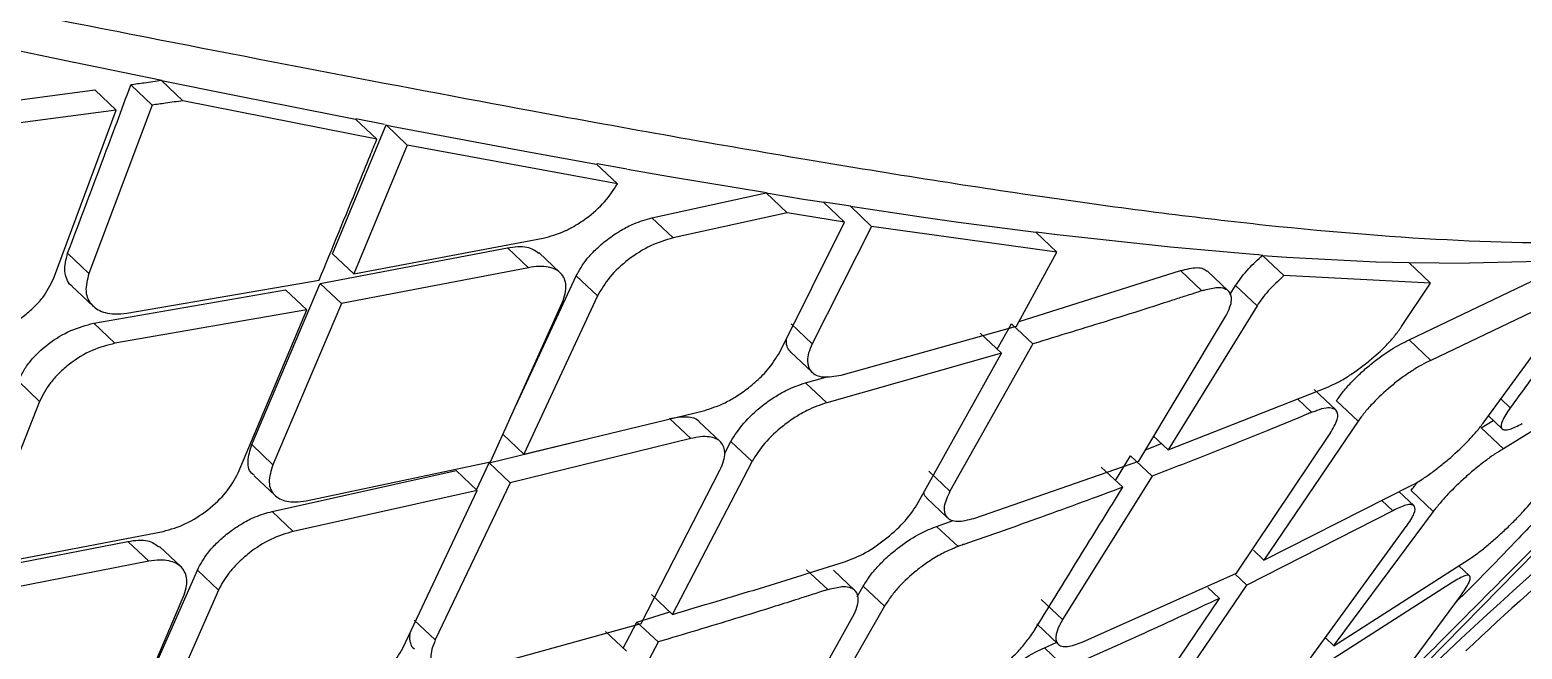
# Model space of a CAD drawing. Extents: x 400 to 501, y 484 to 634.
# Drawn here: x 415.357 to 416.481, y 587.624 to 588.09 of the extents above; entities that cross this region are included whole.
import ezdxf

# ---------------------------------------------------------------- set-up
doc = ezdxf.new("R2010")
doc.units = 0
doc.header["$MEASUREMENT"] = 0
doc.layers.add('DIM', color=3, linetype='Continuous')
doc.layers.add('GEOMETRY', color=3, linetype='Continuous', lineweight=25)

# ---------------------------------------------------------------- blocks, each defined once
blk = doc.blocks.new('2026 GRANDEE')
at = {"layer": 'GEOMETRY', "ltscale": 16}
for p, q in [((-35.1309, -8.7544), (-35.0342, -8.7745)), ((-35.0341, -8.7745), (-34.9681, -8.788)), ((-34.9753, -8.8067), (-34.9914, -8.7916)), ((-34.9683, -8.7883), (-34.9147, -8.7991)), ((-34.9522, -8.8035), (-34.9683, -8.7883)), ((-35.1685, -8.8152), (-35.0185, -8.7953)), ((-35.0024, -8.8105), (-35.0185, -8.7953)), ((-34.8062, -8.8324), (-34.9522, -8.8035)), ((-34.9147, -8.7991), (-34.8817, -8.8056)), ((-35.0024, -8.8105), (-35.1524, -8.8304)), ((-35.0496, -8.9375), (-35.0024, -8.8105)), ((-34.9753, -8.8067), (-35.0229, -8.9334)), ((-34.8817, -8.8056), (-34.8778, -8.8064)), ((-34.8778, -8.8064), (-34.8222, -8.8173)), ((-34.8395, -8.9187), (-34.7993, -8.8217)), ((-34.8062, -8.8324), (-34.8222, -8.8173)), ((-34.822, -8.8169), (-34.8004, -8.8211)), ((-34.7994, -8.8217), (-34.7951, -8.8225)), ((-34.7833, -8.8368), (-34.7993, -8.8217)), ((-34.7951, -8.8225), (-34.692, -8.8418)), ((-34.7833, -8.8368), (-34.8235, -8.9338)), ((-34.6252, -8.8661), (-34.7833, -8.8368)), ((-34.692, -8.8418), (-34.6408, -8.8511)), ((-34.6411, -8.851), (-34.6252, -8.8661)), ((-34.6404, -8.8508), (-34.618, -8.8548)), ((-34.6176, -8.8549), (-34.5859, -8.8604)), ((-34.586, -8.8604), (-34.513, -8.8726)), ((-34.5992, -8.8916), (-34.5131, -8.8728)), ((-34.4974, -8.8879), (-34.5133, -8.8729)), ((-34.5132, -8.8729), (-34.4835, -8.8777)), ((-34.4835, -8.8777), (-34.4782, -8.8785)), ((-34.478, -8.8786), (-34.4701, -8.8798)), ((-34.4542, -8.8948), (-34.4701, -8.8798)), ((-34.4698, -8.8795), (-34.4496, -8.8826)), ((-34.4498, -8.8829), (-34.3948, -8.8911)), ((-34.4339, -8.898), (-34.4497, -8.8829)), ((-34.5833, -8.9067), (-34.5992, -8.8917)), ((-34.4974, -8.8879), (-34.5833, -8.9067)), ((-34.503, -8.9926), (-34.4542, -8.8948)), ((-34.4542, -8.8948), (-34.4974, -8.8879)), ((-34.3948, -8.8911), (-34.3684, -8.8948)), ((-34.3684, -8.8948), (-34.3103, -8.9025)), ((-34.4339, -8.898), (-34.4785, -8.9864)), ((-34.2944, -8.9175), (-34.4339, -8.898)), ((-34.2944, -8.9175), (-34.3103, -8.9024)), ((-34.3101, -8.9021), (-34.2963, -8.9038)), ((-34.2964, -8.9039), (-34.2089, -8.9135)), ((-34.8488, -8.9411), (-34.708, -8.9141)), ((-34.8235, -8.9338), (-34.681, -8.9069)), ((-34.6921, -8.9291), (-34.708, -8.9141)), ((-34.2089, -8.9135), (-34.1464, -8.919)), ((-35.0229, -8.9334), (-35.0389, -8.9183)), ((-34.8235, -8.9338), (-34.8395, -8.9187)), ((-34.6682, -8.933), (-34.6842, -8.9178)), ((-34.3248, -8.973), (-34.2944, -8.9175)), ((-34.1464, -8.919), (-34.1425, -8.9193)), ((-34.1426, -8.9193), (-34.1394, -8.9196)), ((-34.1397, -8.92), (-34.1213, -8.9212)), ((-34.1236, -8.9351), (-34.1397, -8.92)), ((-34.1213, -8.9212), (-34.0543, -8.9246)), ((-34.0542, -8.9246), (-34.0295, -8.9253)), ((-34.0132, -8.9407), (-34.0295, -8.9253)), ((-34.0293, -8.9251), (-33.9842, -8.9256)), ((-33.984, -8.9255), (-33.9306, -8.9243)), ((-34.9944, -8.9633), (-34.8496, -8.9385)), ((-34.6921, -8.9291), (-34.8329, -8.9561)), ((-34.7017, -9.0332), (-34.6561, -8.9352)), ((-34.6401, -8.9502), (-34.6561, -8.9352)), ((-34.3229, -8.9696), (-34.2014, -8.9313)), ((-34.1854, -8.9465), (-34.2014, -8.9313)), ((-34.1653, -8.9468), (-34.1814, -8.9316)), ((-34.0132, -8.9407), (-34.1236, -8.9351)), ((-34.0294, -8.9834), (-33.916, -8.9291)), ((-35.0357, -8.943), (-35.0197, -8.958)), ((-35.0193, -8.9709), (-34.8749, -8.9458)), ((-34.9004, -9.0623), (-34.8488, -8.9411)), ((-34.8589, -8.9609), (-34.8749, -8.9458)), ((-34.8329, -8.9561), (-34.8488, -8.9411)), ((-34.6401, -8.9502), (-34.6956, -9.0694)), ((-34.1642, -8.9496), (-34.1599, -8.9426)), ((-34.1438, -8.9578), (-34.1599, -8.9426)), ((-34.035, -8.9734), (-34.0132, -8.9407)), ((-33.8995, -8.9447), (-34.0131, -8.9989)), ((-33.9737, -9.0462), (-33.8995, -8.9447)), ((-34.8589, -8.9609), (-35.0033, -8.986)), ((-34.9106, -9.0836), (-34.8589, -8.9609)), ((-34.8329, -8.9561), (-34.8845, -9.0774)), ((-34.7206, -9.0752), (-34.6667, -8.9555)), ((-34.1438, -8.9578), (-34.2106, -9.0663)), ((-35.0033, -8.986), (-35.0193, -8.9709)), ((-34.4785, -8.9864), (-34.4944, -8.9714)), ((-34.4568, -9.0099), (-34.3248, -8.973)), ((-34.3393, -8.9905), (-34.3285, -8.9713)), ((-34.3285, -8.9714), (-34.3125, -8.9864)), ((-34.2328, -9.0747), (-34.1675, -8.9658)), ((-34.3361, -8.9935), (-34.3521, -8.9784)), ((-34.0131, -8.9989), (-34.0294, -8.9834)), ((-34.4946, -8.9928), (-34.4787, -9.0078)), ((-34.3361, -8.9935), (-34.4676, -9.0308)), ((-34.3987, -9.1059), (-34.3361, -8.9935)), ((-34.3125, -8.9864), (-34.3749, -9.0974)), ((-33.8598, -9.0045), (-33.9584, -9.0654)), ((-35.06, -9.0297), (-35.076, -9.0146)), ((-34.4836, -9.0157), (-34.4666, -9.0109)), ((-34.4676, -9.0308), (-34.4835, -9.0157)), ((-34.2106, -9.0663), (-34.09, -9.0187)), ((-34.1027, -9.0379), (-34.1133, -9.0279)), ((-34.0846, -9.0362), (-34.1009, -9.0209)), ((-34.0677, -9.0446), (-34.084, -9.0292)), ((-34.0627, -9.2737), (-33.8168, -9.0232)), ((-33.9533, -9.0345), (-33.9603, -9.0278)), ((-35.06, -9.0297), (-35.1093, -9.1548)), ((-34.6956, -9.0694), (-34.5594, -9.0365)), ((-33.9697, -9.0406), (-33.9593, -9.0504)), ((-34.5859, -9.0427), (-34.57, -9.0577)), ((-34.5478, -9.06), (-34.5638, -9.0449)), ((-34.0677, -9.0446), (-34.1387, -9.1491)), ((-33.9751, -9.0496), (-33.966, -9.0441)), ((-33.9584, -9.0654), (-33.9751, -9.0496)), ((-34.8845, -9.0774), (-34.9004, -9.0623)), ((-34.7217, -9.0759), (-34.6496, -9.0583)), ((-34.6956, -9.0694), (-34.7115, -9.0544)), ((-34.57, -9.0577), (-34.7058, -9.091)), ((-34.5444, -9.0688), (-34.5398, -9.0599)), ((-34.5238, -9.0749), (-34.5397, -9.0599)), ((-34.2278, -9.0663), (-34.2157, -9.0615)), ((-34.2106, -9.0663), (-34.2216, -9.0559)), ((-34.1593, -9.1589), (-34.0888, -9.054)), ((-34.2504, -9.0892), (-34.2389, -9.0708)), ((-34.2228, -9.086), (-34.2389, -9.0708)), ((-34.8985, -9.0857), (-34.8827, -9.1006)), ((-34.885, -9.1126), (-34.7466, -9.0817)), ((-34.8593, -9.1045), (-34.7206, -9.0752)), ((-34.7307, -9.0968), (-34.7466, -9.0817)), ((-34.7313, -9.0962), (-34.7217, -9.0759)), ((-34.7058, -9.091), (-34.7217, -9.0759)), ((-34.6074, -9.1969), (-34.548, -9.0814)), ((-34.5837, -9.19), (-34.5238, -9.0749)), ((-34.3749, -9.0974), (-34.3909, -9.0823)), ((-34.3569, -9.1178), (-34.2328, -9.0747)), ((-34.2449, -9.0944), (-34.261, -9.0792)), ((-34.7307, -9.0968), (-34.8691, -9.1276)), ((-34.7867, -9.2155), (-34.7307, -9.0968)), ((-34.7058, -9.091), (-34.7622, -9.2093)), ((-34.2228, -9.086), (-34.2901, -9.194)), ((-34.1387, -9.1491), (-34.0272, -9.0929)), ((-34.0279, -9.0969), (-34.0113, -9.1127)), ((-34.3926, -9.1024), (-34.3767, -9.1173)), ((-34.0416, -9.112), (-34.0498, -9.1043)), ((-34.0258, -9.1082), (-34.0369, -9.0977)), ((-34.8691, -9.1276), (-34.885, -9.1126)), ((-34.3849, -9.1238), (-34.3725, -9.1193)), ((-34.0416, -9.112), (-34.1515, -9.1681)), ((-34.0113, -9.1127), (-34.0844, -9.2113)), ((-35.1093, -9.1548), (-34.967, -9.1276)), ((-34.3849, -9.1238), (-34.3688, -9.1389)), ((-34.105, -9.2251), (-34.0315, -9.124)), ((-35.1342, -9.1624), (-34.9937, -9.1351)), ((-34.9778, -9.1501), (-34.9937, -9.1351)), ((-34.9538, -9.1541), (-34.9698, -9.139)), ((-34.1387, -9.1491), (-34.1465, -9.1417)), ((-34.9778, -9.1501), (-35.1183, -9.1774)), ((-34.0861, -9.2136), (-33.9841, -9.1484)), ((-34.9947, -9.2778), (-34.9412, -9.1567)), ((-34.9254, -9.1717), (-34.9412, -9.1567)), ((-34.4669, -9.1714), (-34.4829, -9.1564)), ((-34.4464, -9.1721), (-34.4626, -9.1568)), ((-34.2753, -9.2109), (-34.1593, -9.1589)), ((-34.1606, -9.1595), (-34.1515, -9.1681)), ((-33.9838, -9.1611), (-33.9919, -9.1535)), ((-34.9254, -9.1717), (-34.9788, -9.2928)), ((-34.5996, -9.175), (-34.5837, -9.19)), ((-34.4447, -9.1767), (-34.4402, -9.1688)), ((-34.4241, -9.1839), (-34.4401, -9.1688)), ((-34.1516, -9.1681), (-34.2221, -9.2715)), ((-34.1721, -9.178), (-34.1809, -9.1697)), ((-33.9978, -9.1666), (-34.0997, -9.2319)), ((-35.0038, -9.2986), (-34.9519, -9.177)), ((-34.4241, -9.1839), (-34.4881, -9.2951)), ((-34.2901, -9.194), (-34.3062, -9.1788)), ((-34.2429, -9.2828), (-34.1721, -9.178)), ((-34.0654, -9.2773), (-33.9907, -9.1762)), ((-34.7622, -9.2093), (-34.7781, -9.1943)), ((-34.7397, -9.2334), (-34.6074, -9.1969)), ((-34.6208, -9.2154), (-34.6105, -9.1958)), ((-34.6105, -9.1958), (-34.5856, -9.1881)), ((-34.6105, -9.1958), (-34.5946, -9.2108)), ((-34.5105, -9.3033), (-34.448, -9.1917)), ((-34.3096, -9.1972), (-34.2935, -9.2124)), ((-34.6183, -9.2178), (-34.6342, -9.2028)), ((-34.0861, -9.2136), (-34.0923, -9.2077)), ((-34.5946, -9.2109), (-34.6545, -9.3242)), ((-34.3038, -9.2151), (-34.2949, -9.2111)), ((-34.3038, -9.2151), (-34.2877, -9.2304))]:
    blk.add_line(p, q, dxfattribs=at)
at = {"layer": 'GEOMETRY', "ltscale": 16, "flags": 128}
blk.add_lwpolyline([(-34.0844, -9.2113), (-34.0854, -9.2125), (-34.0861, -9.2136)], dxfattribs=at)
at = {"layer": 'GEOMETRY', "ltscale": 16}
for centre, radius, start, end in [((-31.5618, -11.812), 3.5604, 128.5236, 135.3502), ((-31.9485, -11.3892), 2.9784, 128.3246, 133.1843), ((-36.4068, -6.9785), 3.4361, 314.3093, 320.0775), ((-36.4272, -6.9582), 3.4717, 314.311, 320.0286)]:
    blk.add_arc(centre, radius, start, end, dxfattribs=at)
for points, knots in [([(-36.1913, -8.5234), (-36.0539, -8.5482), (-35.7782, -8.5981), (-35.3878, -8.6751), (-35.0208, -8.7478), (-34.7203, -8.806), (-34.4814, -8.8485), (-34.2967, -8.8777), (-34.1318, -8.8988), (-33.989, -8.9101), (-33.8675, -8.9114), (-33.8089, -8.9022), (-33.7796, -8.8976)], [0, 0, 0, 0, 0.1280884, 0.2568048, 0.3836102, 0.5088305, 0.5930086, 0.6749207, 0.7545369, 0.8369035, 0.9186293, 1, 1, 1, 1]), ([(-35.0389, -8.9183), (-35.03, -8.8947), (-35.014, -8.8526), (-34.9983, -8.8102), (-34.9914, -8.7916)], [0, 0, 0, 0, 0.56, 1, 1, 1, 1]), ([(-34.9683, -8.7883), (-34.9726, -8.7889), (-34.9803, -8.79), (-34.988, -8.7911), (-34.9914, -8.7916)], [0, 0, 0, 0, 0.56, 1, 1, 1, 1]), ([(-34.9522, -8.8035), (-34.9566, -8.8041), (-34.9643, -8.8052), (-34.972, -8.8063), (-34.9753, -8.8068)], [0, 0, 0, 0, 0.560002, 1, 1, 1, 1]), ([(-34.8496, -8.9385), (-34.8398, -8.9146), (-34.827, -8.8834), (-34.8126, -8.8481), (-34.8079, -8.8366), (-34.8062, -8.8324)], [0, 0, 0, 0, 0.675666, 0.881749, 1, 1, 1, 1]), ([(-34.681, -8.9069), (-34.6756, -8.9055), (-34.6696, -8.9038), (-34.6623, -8.9003), (-34.6568, -8.8975), (-34.6468, -8.891), (-34.6339, -8.8797), (-34.6281, -8.8706), (-34.6252, -8.8661)], [0, 0, 0, 0, 0.2496725, 0.2795329, 0.3313547, 0.5005014, 0.750437, 1, 1, 1, 1]), ([(-34.6561, -8.9352), (-34.6538, -8.9311), (-34.6501, -8.9245), (-34.6415, -8.9152), (-34.6327, -8.9076), (-34.6228, -8.901), (-34.6113, -8.895), (-34.6037, -8.8929), (-34.5992, -8.8916)], [0, 0, 0, 0, 0.216163, 0.350227, 0.501065, 0.661208, 0.79787, 1, 1, 1, 1]), ([(-34.708, -8.9141), (-34.7027, -8.9134), (-34.6927, -8.9122), (-34.6871, -8.9162), (-34.6844, -8.9181)], [0, 0, 0, 0, 0.5264598, 1, 1, 1, 1]), ([(-34.5833, -8.9067), (-34.5889, -8.9084), (-34.6001, -8.9117), (-34.6172, -8.9226), (-34.6319, -8.9361), (-34.6374, -8.9455), (-34.6401, -8.9502)], [0, 0, 0, 0, 0.249876, 0.499985, 0.750166, 1, 1, 1, 1]), ([(-35.0356, -8.9428), (-35.0358, -8.9427), (-35.0379, -8.9416), (-35.0396, -8.9376), (-35.0421, -8.9302), (-35.0402, -8.923), (-35.0389, -8.9183)], [0, 0, 0, 0, 0.031308, 0.279638, 0.524048, 1, 1, 1, 1]), ([(-34.6667, -8.9555), (-34.6658, -8.9532), (-34.6641, -8.9486), (-34.6635, -8.9406), (-34.6667, -8.9327), (-34.675, -8.9286), (-34.6839, -8.9279), (-34.6893, -8.9287), (-34.6921, -8.9291)], [0, 0, 0, 0, 0.129849, 0.256577, 0.500027, 0.739816, 0.867442, 1, 1, 1, 1]), ([(-34.1599, -8.9426), (-34.157, -8.9383), (-34.1517, -8.9308), (-34.1432, -8.9231), (-34.1395, -8.9197)], [0, 0, 0, 0, 0.562085, 1, 1, 1, 1]), ([(-35.1064, -8.9811), (-35.1006, -8.9797), (-35.0891, -8.9769), (-35.0743, -8.9678), (-35.0641, -8.9589), (-35.0555, -8.9495), (-35.0519, -8.9422), (-35.0496, -8.9375)], [0, 0, 0, 0, 0.249828, 0.499439, 0.635784, 0.764764, 1, 1, 1, 1]), ([(-35.0229, -8.9334), (-35.0241, -8.9381), (-35.026, -8.9452), (-35.0238, -8.9529), (-35.0197, -8.959), (-35.0126, -8.9629), (-35.0033, -8.9643), (-34.9975, -8.9636), (-34.9944, -8.9633)], [0, 0, 0, 0, 0.246464, 0.372336, 0.499771, 0.72771, 0.858405, 1, 1, 1, 1]), ([(-34.2014, -8.9313), (-34.197, -8.9302), (-34.1902, -8.9285), (-34.1842, -8.9296), (-34.1823, -8.931), (-34.1814, -8.9317)], [0, 0, 0, 0, 0.503458, 0.767039, 1, 1, 1, 1]), ([(-34.1236, -8.9351), (-34.1278, -8.9389), (-34.1361, -8.9466), (-34.1413, -8.9541), (-34.1438, -8.9578)], [0, 0, 0, 0, 0.498908, 1, 1, 1, 1]), ([(-33.882, -8.9382), (-33.8939, -8.9542), (-33.9132, -8.9804), (-33.937, -9.0124), (-33.9489, -9.0285), (-33.9533, -9.0345)], [0, 0, 0, 0, 0.500002, 0.813762, 1, 1, 1, 1]), ([(-34.1854, -8.9465), (-34.1861, -8.9467), (-34.1874, -8.9471), (-34.1897, -8.9479), (-34.193, -8.949), (-34.1991, -8.9509), (-34.2098, -8.9544), (-34.2287, -8.9605), (-34.2637, -8.9716), (-34.2931, -8.9805), (-34.3125, -8.9864)], [0, 0, 0, 0, 0.017059, 0.030417, 0.054407, 0.097308, 0.174042, 0.310543, 0.546083, 1, 1, 1, 1]), ([(-34.1675, -8.9658), (-34.1662, -8.9634), (-34.1639, -8.9588), (-34.1625, -8.9522), (-34.1639, -8.9474), (-34.1681, -8.9447), (-34.1742, -8.9437), (-34.1801, -8.9454), (-34.1849, -8.9464), (-34.1854, -8.9465)], [0, 0, 0, 0, 0.153994, 0.284159, 0.503223, 0.629073, 0.773858, 0.974199, 1, 1, 1, 1]), ([(-35.076, -9.0146), (-35.0748, -9.0121), (-35.0726, -9.007), (-35.0656, -8.9972), (-35.0538, -8.986), (-35.0365, -8.9755), (-35.025, -8.9724), (-35.0193, -8.9709)], [0, 0, 0, 0, 0.130677, 0.25729, 0.497722, 0.748945, 1, 1, 1, 1]), ([(-34.09, -9.0187), (-34.0877, -9.0176), (-34.0829, -9.0155), (-34.0751, -9.0109), (-34.0671, -9.0054), (-34.0571, -8.9976), (-34.0478, -8.989), (-34.0398, -8.9802), (-34.0367, -8.9757), (-34.035, -8.9734)], [0, 0, 0, 0, 0.124951, 0.249802, 0.374855, 0.500386, 0.726802, 0.85762, 1, 1, 1, 1]), ([(-34.4946, -8.9928), (-34.4955, -8.9917), (-34.4974, -8.9894), (-34.4983, -8.9856), (-34.4978, -8.9828), (-34.4977, -8.982)], [0, 0, 0, 0, 0.401081, 0.829637, 1, 1, 1, 1]), ([(-34.084, -9.0292), (-34.0823, -9.0269), (-34.0791, -9.0223), (-34.0725, -9.015), (-34.0653, -9.0078), (-34.0553, -8.9993), (-34.0425, -8.99), (-34.0337, -8.9856), (-34.0294, -8.9834)], [0, 0, 0, 0, 0.142932, 0.280393, 0.412562, 0.539643, 0.778339, 1, 1, 1, 1]), ([(-35.0033, -8.986), (-35.009, -8.9875), (-35.0205, -8.9904), (-35.0353, -8.9995), (-35.0454, -9.0084), (-35.054, -9.0178), (-35.0577, -9.025), (-35.06, -9.0297)], [0, 0, 0, 0, 0.249302, 0.500016, 0.63494, 0.763752, 1, 1, 1, 1]), ([(-34.5594, -9.0365), (-34.5544, -9.0349), (-34.5465, -9.0323), (-34.5352, -9.0258), (-34.5288, -9.0213), (-34.5243, -9.0177), (-34.5193, -9.0135), (-34.5105, -9.0049), (-34.5058, -8.9972), (-34.503, -8.9926)], [0, 0, 0, 0, 0.230961, 0.360895, 0.50002, 0.528958, 0.580399, 0.750364, 1, 1, 1, 1]), ([(-34.4785, -8.9864), (-34.4795, -8.9887), (-34.4816, -8.9933), (-34.4826, -9.0009), (-34.4801, -9.0081), (-34.4713, -9.0125), (-34.4616, -9.0107), (-34.4568, -9.0099)], [0, 0, 0, 0, 0.13636, 0.265413, 0.500801, 0.750555, 1, 1, 1, 1]), ([(-34.0131, -8.9989), (-34.0154, -9), (-34.02, -9.0022), (-34.0276, -9.0069), (-34.0356, -9.0125), (-34.0456, -9.0204), (-34.055, -9.0292), (-34.0629, -9.038), (-34.066, -9.0423), (-34.0677, -9.0446)], [0, 0, 0, 0, 0.123472, 0.247794, 0.373354, 0.50053, 0.731312, 0.860973, 1, 1, 1, 1]), ([(-34.5398, -9.0599), (-34.5369, -9.0553), (-34.5311, -9.0463), (-34.5186, -9.0345), (-34.5074, -9.0266), (-34.4962, -9.0201), (-34.4885, -9.0174), (-34.4836, -9.0157)], [0, 0, 0, 0, 0.250595, 0.500819, 0.640345, 0.770174, 1, 1, 1, 1]), ([(-34.4676, -9.0308), (-34.4726, -9.0325), (-34.4803, -9.0351), (-34.4916, -9.0417), (-34.5027, -9.0496), (-34.5153, -9.0613), (-34.521, -9.0704), (-34.5238, -9.0749)], [0, 0, 0, 0, 0.230734, 0.360874, 0.500617, 0.750231, 1, 1, 1, 1]), ([(-34.1027, -9.0379), (-34.1028, -9.0379), (-34.1029, -9.0379), (-34.1032, -9.0381), (-34.1034, -9.0382), (-34.1035, -9.0383), (-34.1039, -9.0384), (-34.1048, -9.0388), (-34.1069, -9.0397), (-34.1112, -9.0415), (-34.1198, -9.045), (-34.137, -9.0521), (-34.172, -9.0663), (-34.2024, -9.0781), (-34.2227, -9.086)], [0, 0, 0, 0, 0.00186, 0.003746, 0.006646, 0.007663, 0.007781, 0.015489, 0.030909, 0.06177, 0.12357, 0.247489, 0.496607, 1, 1, 1, 1]), ([(-34.0888, -9.054), (-34.0866, -9.0502), (-34.0822, -9.0428), (-34.0832, -9.037), (-34.0868, -9.0347), (-34.0917, -9.0345), (-34.0972, -9.0358), (-34.1009, -9.0377), (-34.1025, -9.0379), (-34.1027, -9.0379)], [0, 0, 0, 0, 0.250074, 0.498675, 0.628283, 0.775268, 0.932805, 0.991476, 1, 1, 1, 1]), ([(-33.8321, -9.0356), (-33.8325, -9.036), (-33.8358, -9.0393), (-33.8468, -9.0504), (-33.8861, -9.09), (-33.9538, -9.1584), (-34.014, -9.2188), (-34.0454, -9.2504)], [0, 0, 0, 0, 0.005796, 0.046467, 0.15502, 0.558337, 1, 1, 1, 1]), ([(-33.9533, -9.0345), (-33.9556, -9.038), (-33.9603, -9.0452), (-33.9605, -9.0501), (-33.9576, -9.0514), (-33.953, -9.0509), (-33.9476, -9.0481), (-33.9443, -9.0464)], [0, 0, 0, 0, 0.248617, 0.499056, 0.644588, 0.776656, 1, 1, 1, 1]), ([(-34.5859, -9.0427), (-34.5815, -9.0419), (-34.5723, -9.0404), (-34.5656, -9.0424), (-34.5639, -9.0448), (-34.5638, -9.0449)], [0, 0, 0, 0, 0.480505, 0.986931, 1, 1, 1, 1]), ([(-34.0272, -9.0929), (-34.0249, -9.0916), (-34.0205, -9.0891), (-34.0131, -9.084), (-34.0055, -9.0782), (-33.9957, -9.07), (-33.9865, -9.0612), (-33.9785, -9.0525), (-33.9753, -9.0483), (-33.9737, -9.0462)], [0, 0, 0, 0, 0.128241, 0.254119, 0.378115, 0.500845, 0.73368, 0.862654, 1, 1, 1, 1]), ([(-34.8982, -9.0853), (-34.8987, -9.0851), (-34.9024, -9.0832), (-34.9041, -9.0752), (-34.9016, -9.0666), (-34.9004, -9.0623)], [0, 0, 0, 0, 0.066955, 0.539111, 1, 1, 1, 1]), ([(-34.548, -9.0814), (-34.5469, -9.079), (-34.5449, -9.0744), (-34.5439, -9.0669), (-34.5463, -9.0596), (-34.5539, -9.0563), (-34.5624, -9.0561), (-34.5675, -9.0572), (-34.57, -9.0577)], [0, 0, 0, 0, 0.137602, 0.266962, 0.500216, 0.748131, 0.873655, 1, 1, 1, 1]), ([(-33.9584, -9.0654), (-33.9605, -9.0667), (-33.9648, -9.0693), (-33.9721, -9.0745), (-33.9795, -9.0804), (-33.9893, -9.0888), (-33.9986, -9.0978), (-34.0064, -9.1065), (-34.0096, -9.1106), (-34.0113, -9.1127)], [0, 0, 0, 0, 0.127168, 0.252671, 0.377095, 0.501042, 0.736255, 0.864537, 1, 1, 1, 1]), ([(-34.967, -9.1276), (-34.9614, -9.126), (-34.9501, -9.1227), (-34.9331, -9.1118), (-34.9185, -9.0981), (-34.9132, -9.0885), (-34.9106, -9.0836)], [0, 0, 0, 0, 0.249948, 0.499991, 0.75022, 1, 1, 1, 1]), ([(-34.8845, -9.0774), (-34.8858, -9.0819), (-34.8886, -9.0909), (-34.8843, -9.1007), (-34.8762, -9.1049), (-34.8674, -9.1057), (-34.862, -9.1049), (-34.8593, -9.1045)], [0, 0, 0, 0, 0.252861, 0.499317, 0.73882, 0.866798, 1, 1, 1, 1]), ([(-34.2449, -9.0944), (-34.2653, -9.1019), (-34.3046, -9.1165), (-34.3447, -9.1306), (-34.3644, -9.1374), (-34.3648, -9.1375), (-34.3661, -9.1379), (-34.3674, -9.1384), (-34.3687, -9.1388), (-34.3688, -9.1389), (-34.3688, -9.1389), (-34.3688, -9.1389)], [0, 0, 0, 0, 0.496622, 0.959959, 0.966007, 0.968102, 0.968336, 0.997854, 0.99938, 0.99993, 1, 1, 1, 1]), ([(-34.3118, -9.2029), (-34.2978, -9.1802), (-34.2755, -9.144), (-34.2532, -9.1079), (-34.2449, -9.0944)], [0, 0, 0, 0, 0.628052, 1, 1, 1, 1]), ([(-34.0279, -9.0969), (-34.0264, -9.0949), (-34.0248, -9.0927), (-34.0226, -9.0902), (-34.0225, -9.0902)], [0, 0, 0, 0, 0.966965, 1, 1, 1, 1]), ([(-34.4543, -9.1506), (-34.4491, -9.1486), (-34.4387, -9.1444), (-34.4221, -9.1328), (-34.4075, -9.1192), (-34.4016, -9.1104), (-34.3987, -9.1059)], [0, 0, 0, 0, 0.24943, 0.499802, 0.749226, 1, 1, 1, 1]), ([(-34.3924, -9.1022), (-34.3931, -9.1016), (-34.3942, -9.1007), (-34.3945, -9.0991), (-34.3946, -9.0985)], [0, 0, 0, 0, 0.607331, 1, 1, 1, 1]), ([(-34.3749, -9.0974), (-34.3768, -9.1014), (-34.3805, -9.1095), (-34.3786, -9.1163), (-34.3742, -9.1193), (-34.368, -9.1206), (-34.3613, -9.1189), (-34.3569, -9.1178)], [0, 0, 0, 0, 0.24956, 0.499443, 0.630946, 0.75831, 1, 1, 1, 1]), ([(-34.0314, -9.124), (-34.0291, -9.1205), (-34.0247, -9.1138), (-34.0247, -9.1098), (-34.0259, -9.1079), (-34.0276, -9.1071), (-34.0324, -9.1076), (-34.038, -9.1102), (-34.0416, -9.112)], [0, 0, 0, 0, 0.24865, 0.473588, 0.499379, 0.642185, 0.773271, 1, 1, 1, 1]), ([(-33.9169, -9.1006), (-33.9268, -9.1113), (-33.9515, -9.1381), (-33.9784, -9.1652), (-33.9946, -9.1815)], [0, 0, 0, 0, 0.397831, 1, 1, 1, 1]), ([(-33.9841, -9.1484), (-33.982, -9.147), (-33.9779, -9.1442), (-33.9709, -9.1387), (-33.9638, -9.1325), (-33.9566, -9.126), (-33.9496, -9.1191), (-33.9408, -9.1099), (-33.9358, -9.1039), (-33.9325, -9.0999)], [0, 0, 0, 0, 0.130658, 0.257142, 0.380061, 0.500226, 0.622991, 0.748884, 1, 1, 1, 1]), ([(-34.9413, -9.1567), (-34.939, -9.1524), (-34.9353, -9.1456), (-34.9267, -9.1361), (-34.9179, -9.1283), (-34.9079, -9.1216), (-34.8965, -9.1157), (-34.8892, -9.1137), (-34.885, -9.1126)], [0, 0, 0, 0, 0.223497, 0.356465, 0.502584, 0.671665, 0.811054, 1, 1, 1, 1]), ([(-34.8691, -9.1276), (-34.8747, -9.1292), (-34.8858, -9.1326), (-34.9006, -9.1421), (-34.9109, -9.1513), (-34.9194, -9.1607), (-34.9231, -9.1674), (-34.9254, -9.1717)], [0, 0, 0, 0, 0.249553, 0.498889, 0.645307, 0.777611, 1, 1, 1, 1]), ([(-34.4402, -9.1688), (-34.4385, -9.1661), (-34.4351, -9.1608), (-34.4281, -9.1526), (-34.4204, -9.1452), (-34.4102, -9.1369), (-34.3976, -9.1288), (-34.3889, -9.1254), (-34.3849, -9.1238)], [0, 0, 0, 0, 0.15596, 0.303031, 0.44125, 0.570661, 0.802319, 1, 1, 1, 1]), ([(-34.9937, -9.1351), (-34.991, -9.1347), (-34.9856, -9.1339), (-34.9768, -9.1344), (-34.9726, -9.1374), (-34.97, -9.1393)], [0, 0, 0, 0, 0.26973, 0.535863, 1, 1, 1, 1]), ([(-34.3688, -9.1389), (-34.3693, -9.1391), (-34.3705, -9.1397), (-34.375, -9.1414), (-34.3824, -9.1449), (-34.3917, -9.1507), (-34.4024, -9.1587), (-34.4117, -9.1673), (-34.4195, -9.1765), (-34.4225, -9.1813), (-34.4242, -9.1839)], [0, 0, 0, 0, 0.025407, 0.070375, 0.219462, 0.371808, 0.495764, 0.723923, 0.851148, 1, 1, 1, 1]), ([(-34.9519, -9.177), (-34.9511, -9.1747), (-34.9494, -9.17), (-34.9489, -9.1619), (-34.9523, -9.1539), (-34.9606, -9.1497), (-34.9696, -9.1489), (-34.975, -9.1497), (-34.9778, -9.1501)], [0, 0, 0, 0, 0.128727, 0.255081, 0.499966, 0.738105, 0.866174, 1, 1, 1, 1]), ([(-34.5837, -9.19), (-34.5618, -9.1835), (-34.5184, -9.1707), (-34.4756, -9.1573), (-34.4543, -9.1506)], [0, 0, 0, 0, 0.503377, 1, 1, 1, 1]), ([(-33.9907, -9.1762), (-33.9882, -9.1727), (-33.9855, -9.1687), (-33.984, -9.1655), (-33.9832, -9.1633), (-33.9832, -9.1605), (-33.9872, -9.1602), (-33.9943, -9.1645), (-33.9978, -9.1666)], [0, 0, 0, 0, 0.248868, 0.276958, 0.328417, 0.501049, 0.752285, 1, 1, 1, 1]), ([(-34.4669, -9.1714), (-34.4676, -9.1717), (-34.4689, -9.1721), (-34.4712, -9.1728), (-34.4746, -9.1739), (-34.4807, -9.1758), (-34.4915, -9.1793), (-34.5105, -9.1853), (-34.5456, -9.1961), (-34.5751, -9.205), (-34.5946, -9.2108)], [0, 0, 0, 0, 0.01708, 0.030453, 0.05447, 0.097414, 0.174204, 0.310734, 0.54583, 1, 1, 1, 1]), ([(-34.448, -9.1917), (-34.4468, -9.1893), (-34.4446, -9.1847), (-34.4434, -9.1778), (-34.4449, -9.1728), (-34.4494, -9.1699), (-34.4556, -9.1688), (-34.4616, -9.1704), (-34.4663, -9.1713), (-34.4669, -9.1715)], [0, 0, 0, 0, 0.151088, 0.280712, 0.502797, 0.628612, 0.773583, 0.97398, 1, 1, 1, 1]), ([(-34.1721, -9.178), (-34.191, -9.1868), (-34.2276, -9.204), (-34.2651, -9.2206), (-34.2835, -9.2286), (-34.2838, -9.2287), (-34.2839, -9.2288), (-34.2851, -9.2293), (-34.2863, -9.2298), (-34.2876, -9.2304), (-34.2876, -9.2304), (-34.2877, -9.2304), (-34.2877, -9.2304)], [0, 0, 0, 0, 0.496568, 0.960003, 0.96604, 0.967652, 0.968247, 0.968328, 0.99788, 0.9994, 0.999936, 1, 1, 1, 1]), ([(-34.2901, -9.194), (-34.2909, -9.1955), (-34.2933, -9.1995), (-34.2958, -9.2064), (-34.295, -9.2118), (-34.2911, -9.2141), (-34.2855, -9.2146), (-34.2793, -9.2124), (-34.2753, -9.2109)], [0, 0, 0, 0, 0.09197, 0.250204, 0.49973, 0.637344, 0.766683, 1, 1, 1, 1]), ([(-34.7778, -9.2162), (-34.7778, -9.2162), (-34.7794, -9.2156), (-34.7804, -9.2123), (-34.7818, -9.2081), (-34.7811, -9.2046), (-34.7809, -9.2031)], [0, 0, 0, 0, 0.001637, 0.366197, 0.738021, 1, 1, 1, 1]), ([(-34.3663, -9.2486), (-34.3639, -9.2475), (-34.3591, -9.2455), (-34.3513, -9.2409), (-34.3434, -9.2354), (-34.3356, -9.2293), (-34.3279, -9.2224), (-34.3207, -9.2149), (-34.3154, -9.208), (-34.3128, -9.2043), (-34.3118, -9.2029)], [0, 0, 0, 0, 0.124915, 0.249765, 0.374784, 0.50009, 0.622303, 0.766309, 0.912636, 1, 1, 1, 1]), ([(-34.8425, -9.26), (-34.8376, -9.2583), (-34.8298, -9.2558), (-34.8186, -9.2493), (-34.8127, -9.2451), (-34.8098, -9.2428), (-34.8098, -9.2428), (-34.8047, -9.2387), (-34.7949, -9.2295), (-34.7894, -9.2201), (-34.7867, -9.2155)], [0, 0, 0, 0, 0.228489, 0.359259, 0.500553, 0.50062, 0.500637, 0.500643, 0.750205, 1, 1, 1, 1]), ([(-34.7622, -9.2093), (-34.7632, -9.2117), (-34.7651, -9.2163), (-34.766, -9.2241), (-34.7633, -9.2315), (-34.7543, -9.236), (-34.7446, -9.2343), (-34.7397, -9.2334)], [0, 0, 0, 0, 0.135117, 0.26375, 0.500731, 0.749037, 1, 1, 1, 1]), ([(-34.3579, -9.2613), (-34.3563, -9.2589), (-34.3532, -9.2542), (-34.3467, -9.2467), (-34.3396, -9.2394), (-34.3297, -9.2308), (-34.317, -9.2215), (-34.3081, -9.2172), (-34.3038, -9.2151)], [0, 0, 0, 0, 0.143059, 0.28071, 0.413088, 0.540348, 0.779111, 1, 1, 1, 1])]:
    blk.add_open_spline(points, degree=3, knots=knots, dxfattribs=at)

msp = doc.modelspace()

# ---------------------------------------------------------------- block references
at = {"layer": 'DIM'}
msp.add_blockref('2026 GRANDEE', (450.4248, 596.8403), dxfattribs=at)

doc.saveas('drawing.dxf')
